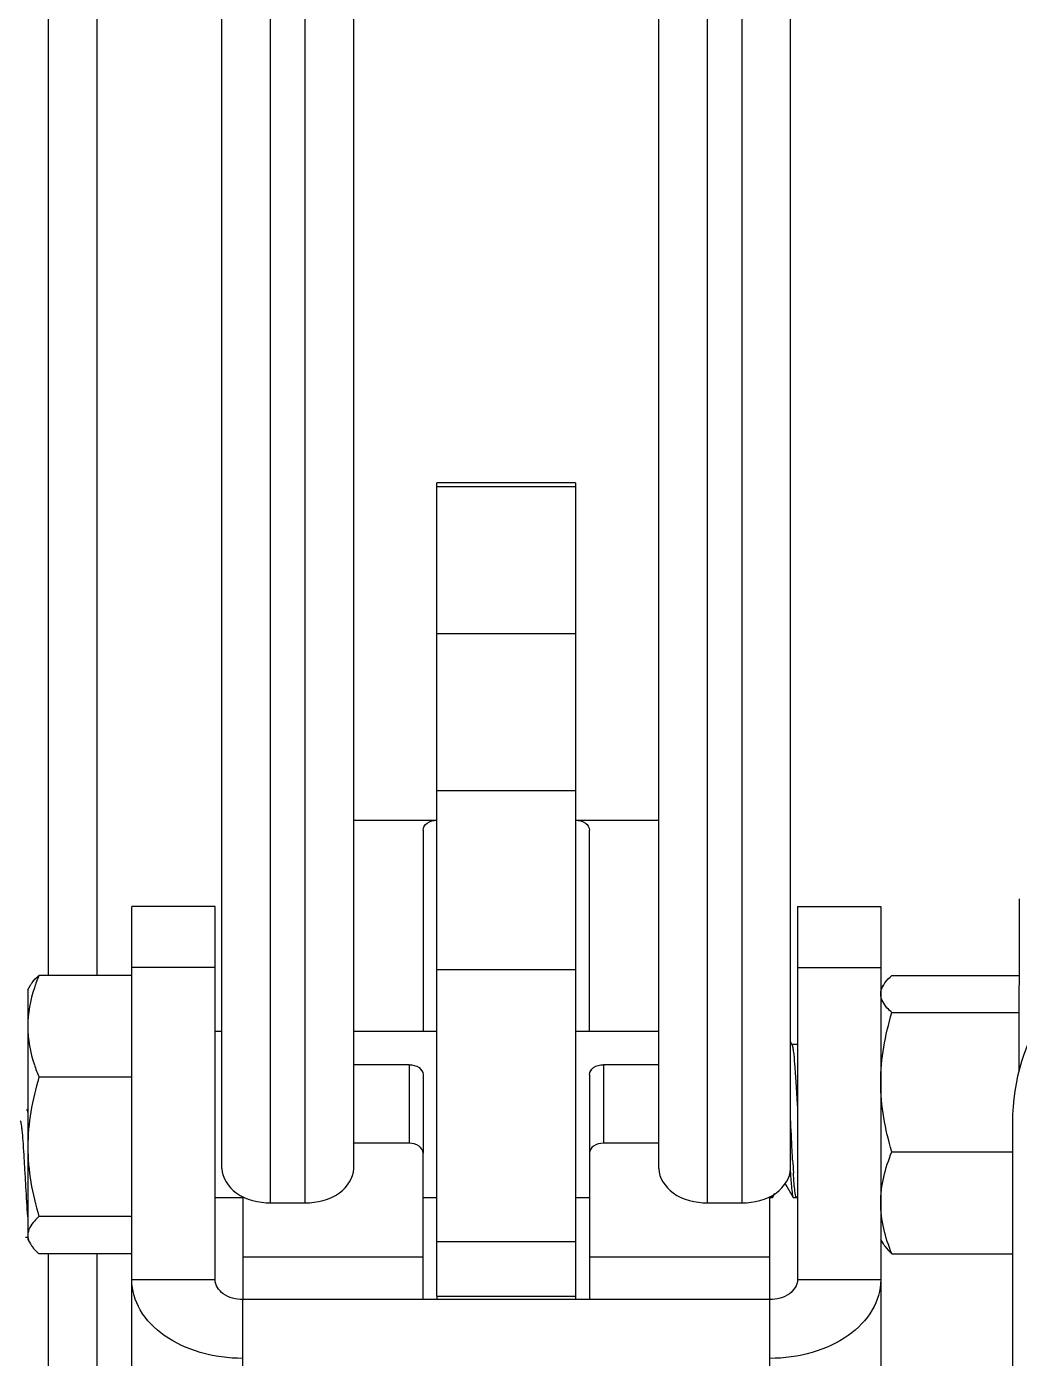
# Model space of a CAD drawing. Extents: x 1247970 to 1725648, y 860327 to 1277876.
# Drawn here: x 1334873.3 to 1335240.3, y 1201370.4 to 1201862.7 of the extents above; entities that cross this region are included whole.
import ezdxf

# ---------------------------------------------------------------- set-up
doc = ezdxf.new("R2010")
doc.units = 0
doc.header["$LTSCALE"] = 1000
doc.header["$MEASUREMENT"] = 0
doc.layers.get('0').update_dxf_attribs({"color": 254})
doc.layers.add('TK', color=4, linetype='Continuous')

# ---------------------------------------------------------------- blocks, each defined once
blk = doc.blocks.new('A$C63786A89')
at = {"linetype": 'Continuous'}
for p, q in [((1864.38, 8868.28), (1864.38, 10418.24)), ((1882.32, 8868.28), (1882.32, 9983.6)), ((1928.47, 8796.87), (1928.47, 9933.56)), ((2138.69, 8796.87), (2138.69, 9933.56)), ((1977.18, 8796.87), (1977.18, 9821.89)), ((2089.98, 8796.87), (2089.98, 9821.89)), ((1946.42, 8784.19), (1946.42, 9797.6)), ((1959.23, 8784.19), (1959.23, 9797.6)), ((2107.93, 8784.19), (2107.93, 9797.6)), ((2120.75, 8784.19), (2120.75, 9797.6)), ((2059.22, 9050.35), (2007.94, 9050.35)), ((2007.94, 8749.67), (2007.94, 9050.35)), ((2059.22, 9048.85), (2007.94, 9048.85)), ((2059.22, 9050.35), (2059.22, 8749.67)), ((2059.22, 8994.47), (2007.94, 8994.47)), ((2059.22, 8936.46), (2007.94, 8936.46)), ((1977.18, 8925.58), (2007.94, 8925.58)), ((2059.22, 8925.58), (2089.98, 8925.58)), ((2002.82, 8921.96), (2002.82, 8847.58)), ((2064.35, 8847.58), (2064.35, 8921.96)), ((2223.26, 8832.64), (2223.27, 8896.53)), ((1925.91, 8893.73), (1895.14, 8893.73)), ((1895.14, 8508.89), (1895.14, 8893.73)), ((1925.91, 8755.69), (1925.91, 8893.73)), ((2141.26, 8893.73), (2172.02, 8893.73)), ((2141.26, 8893.73), (2141.26, 8755.69)), ((2172.02, 8893.73), (2172.02, 8508.89)), ((1925.91, 8871.2), (1895.14, 8871.2)), ((2141.26, 8871.2), (2172.02, 8871.2)), ((1895.14, 8868.28), (1860.81, 8868.28)), ((2059.22, 8870.29), (2007.94, 8870.29)), ((2176.14, 8868.27), (2223.27, 8868.27)), ((1856.69, 8862.96), (1857.65, 8864.63)), ((1856.69, 8862.96), (1856.69, 8770.67)), ((2173, 8864.65), (2172.02, 8862.95)), ((2176.14, 8854.49), (2223.27, 8854.49)), ((1928.47, 8847.58), (1925.91, 8847.58)), ((2007.94, 8847.58), (1977.18, 8847.58)), ((2089.98, 8847.58), (2059.22, 8847.58)), ((2139.33, 8842.59), (2138.69, 8843.69)), ((2141.26, 8842.71), (2139.26, 8842.71)), ((1997.69, 8835.23), (1977.18, 8835.23)), ((1997.69, 8835.23), (1997.69, 8806.23)), ((2002.82, 8831.61), (2002.82, 8802.6)), ((2064.35, 8831.61), (2064.35, 8802.6)), ((2089.98, 8835.23), (2069.47, 8835.23)), ((2069.47, 8835.23), (2069.47, 8806.23)), ((1895.14, 8830.61), (1860.81, 8830.61)), ((1856.2, 8818.51), (1856.3, 8818.59)), ((1856.69, 8818.59), (1856.3, 8818.59)), ((2220.72, 8814), (2220.72, 8508.3)), ((1997.69, 8806.23), (1977.18, 8806.23)), ((2002.82, 8748.44), (2002.82, 8802.6)), ((2064.35, 8802.6), (2064.35, 8748.44)), ((2089.98, 8806.23), (2069.47, 8806.23)), ((2176.14, 8803.03), (2220.72, 8803.03)), ((2132.01, 8786.15), (2132.85, 8787.6)), ((2136.52, 8790.92), (2136.87, 8790.92)), ((2136.8, 8791.04), (2139.63, 8786.15)), ((1936.16, 8786.05), (1925.91, 8786.05)), ((1936.16, 8786.54), (1936.16, 8748.44)), ((1946.42, 8784.19), (1959.23, 8784.19)), ((2007.94, 8786.05), (2002.82, 8786.05)), ((2064.35, 8786.05), (2059.22, 8786.05)), ((2107.93, 8784.19), (2120.75, 8784.19)), ((2131, 8748.44), (2131, 8786.54)), ((2131.9, 8786.05), (2131, 8786.05)), ((2139.63, 8786.15), (2139.75, 8786.05)), ((2140.87, 8786.05), (2139.75, 8786.05)), ((2140.98, 8786.15), (2140.87, 8786.05)), ((2140.98, 8786.15), (2141.26, 8786.62)), ((1895.14, 8779.14), (1860.81, 8779.14)), ((1855.83, 8771.47), (1856.69, 8771.47)), ((1856.69, 8770.67), (1857.65, 8769)), ((2059.22, 8769.78), (2007.94, 8769.78)), ((2173, 8768.98), (2172.02, 8770.68)), ((1895.14, 8765.35), (1860.81, 8765.35)), ((1864.38, 8610.94), (1864.38, 8765.35)), ((1882.32, 8610.94), (1882.32, 8765.35)), ((1936.16, 8764.24), (2002.82, 8764.24)), ((2064.35, 8764.24), (2131, 8764.24)), ((2176.14, 8765.36), (2220.72, 8765.36)), ((1925.91, 8755.69), (1895.14, 8755.69)), ((2172.02, 8755.69), (2141.26, 8755.69)), ((2131, 8748.44), (1936.16, 8748.44)), ((1936.16, 8434.47), (1936.16, 8748.44)), ((2007.94, 8749.67), (2059.22, 8749.67)), ((2007.94, 8749.67), (2007.94, 8748.44)), ((2059.22, 8749.67), (2059.22, 8748.44)), ((2131, 8434.47), (2131, 8748.44))]:
    blk.add_line(p, q, dxfattribs=at)
for centre, radius, start, end in [((2297.07, 8814), 76.36, 45, 180), ((2609.74, 8825.67), 470.99, 183.1338, 183.697)]:
    blk.add_arc(centre, radius, start, end, dxfattribs=at)
for points, knots in [([(2002.82, 8921.96), (2002.82, 8922.95), (2004.34, 8925.1), (2006.69, 8925.58), (2007.94, 8925.58)], [0, 0, 0, 0, 0.440239, 1, 1, 1, 1]), ([(2059.22, 8925.58), (2060.48, 8925.58), (2062.82, 8925.1), (2064.35, 8922.95), (2064.35, 8921.96)], [0, 0, 0, 0, 0.559761, 1, 1, 1, 1]), ([(1860.81, 8868.28), (1860.19, 8866.76), (1857.94, 8860.73), (1856.69, 8854.25), (1856.69, 8849.45)], [0, 0, 0, 0, 0.254844, 1, 1, 1, 1]), ([(1857.63, 8864.59), (1857.82, 8864.92), (1858.72, 8866.27), (1859.87, 8867.45), (1860.81, 8868.28)], [0, 0, 0, 0, 0.228299, 1, 1, 1, 1]), ([(2172.96, 8864.59), (2173.15, 8864.91), (2174.05, 8866.27), (2175.21, 8867.44), (2176.14, 8868.27)], [0, 0, 0, 0, 0.228325, 1, 1, 1, 1]), ([(2172.02, 8861.38), (2172.02, 8861.65), (2172.1, 8862.77), (2172.54, 8863.85), (2172.96, 8864.59)], [0, 0, 0, 0, 0.239668, 1, 1, 1, 1]), ([(2176.14, 8854.49), (2175.54, 8855.02), (2173.62, 8856.87), (2172.02, 8859.47), (2172.02, 8861.38)], [0, 0, 0, 0, 0.29519, 1, 1, 1, 1]), ([(1856.69, 8849.45), (1856.69, 8844.64), (1857.94, 8838.16), (1860.19, 8832.13), (1860.81, 8830.61)], [0, 0, 0, 0, 0.745156, 1, 1, 1, 1]), ([(2141.26, 8820.1), (2141.1, 8822.87), (2140.82, 8827.98), (2140.36, 8834.72), (2140, 8839.21), (2139.62, 8841.58), (2139.47, 8842.36), (2139.33, 8842.59)], [0, 0, 0, 0, 0.368304, 0.678971, 0.897322, 0.963956, 1, 1, 1, 1]), ([(1997.69, 8835.23), (1998.95, 8835.23), (2001.29, 8834.75), (2002.82, 8832.6), (2002.82, 8831.61)], [0, 0, 0, 0, 0.559761, 1, 1, 1, 1]), ([(2064.35, 8831.61), (2064.35, 8832.6), (2065.87, 8834.75), (2068.21, 8835.23), (2069.47, 8835.23)], [0, 0, 0, 0, 0.440239, 1, 1, 1, 1]), ([(1856.3, 8818.59), (1856.43, 8818.59), (1856.56, 8817.99), (1856.64, 8817.65), (1856.69, 8817.34)], [0, 0, 0, 0, 0.278208, 1, 1, 1, 1]), ([(1856.69, 8779.07), (1856.41, 8782.74), (1856.08, 8788.44), (1855.65, 8796.08), (1855.32, 8801.75), (1854.99, 8806.71), (1854.7, 8810.24), (1854.46, 8812.38), (1854.28, 8813.48), (1854.15, 8814.05), (1854, 8814.44), (1853.91, 8814.44)], [0, 0, 0, 0, 0.310285, 0.481742, 0.64597, 0.78985, 0.901918, 0.943147, 0.973389, 0.992186, 1, 1, 1, 1]), ([(2139.46, 8799.93), (2139.39, 8801.12), (2139.12, 8806.27), (2138.88, 8811.42), (2138.69, 8815.38)], [0, 0, 0, 0, 0.231458, 1, 1, 1, 1]), ([(2002.82, 8802.6), (2002.82, 8803.59), (2001.29, 8805.75), (1998.95, 8806.23), (1997.69, 8806.23)], [0, 0, 0, 0, 0.440239, 1, 1, 1, 1]), ([(2069.47, 8806.23), (2068.21, 8806.23), (2065.87, 8805.75), (2064.35, 8803.59), (2064.35, 8802.6)], [0, 0, 0, 0, 0.559761, 1, 1, 1, 1]), ([(2172.02, 8784.19), (2172.02, 8787.39), (2172.83, 8793.86), (2174.91, 8800.01), (2176.14, 8803.03)], [0, 0, 0, 0, 0.494687, 1, 1, 1, 1]), ([(1928.47, 8796.87), (1928.47, 8793.41), (1933.81, 8785.86), (1942.01, 8784.19), (1946.42, 8784.19)], [0, 0, 0, 0, 0.440233, 1, 1, 1, 1]), ([(1959.23, 8784.19), (1963.64, 8784.19), (1971.84, 8785.86), (1977.18, 8793.41), (1977.18, 8796.87)], [0, 0, 0, 0, 0.559767, 1, 1, 1, 1]), ([(2089.98, 8796.87), (2089.98, 8793.41), (2095.32, 8785.86), (2103.52, 8784.19), (2107.93, 8784.19)], [0, 0, 0, 0, 0.440233, 1, 1, 1, 1]), ([(2120.75, 8784.19), (2125.15, 8784.19), (2133.35, 8785.86), (2138.69, 8793.41), (2138.69, 8796.87)], [0, 0, 0, 0, 0.559767, 1, 1, 1, 1]), ([(2138.56, 8796.02), (2138.62, 8795.08), (2138.82, 8792.21), (2139.02, 8789.34), (2139.32, 8787.42)], [0, 0, 0, 0, 0.326049, 1, 1, 1, 1]), ([(2140.87, 8786.05), (2140.8, 8786.05), (2140.67, 8786.31), (2140.48, 8787.05), (2140.23, 8788.85), (2139.98, 8791.7), (2139.82, 8794), (2139.73, 8795.31)], [0, 0, 0, 0, 0.022228, 0.073101, 0.267398, 0.580301, 1, 1, 1, 1]), ([(2139.32, 8787.42), (2139.34, 8787.27), (2139.42, 8786.84), (2139.49, 8786.4), (2139.63, 8786.15)], [0, 0, 0, 0, 0.350575, 1, 1, 1, 1]), ([(2131.9, 8786.05), (2131.87, 8786.05), (2131.66, 8786.22), (2131.65, 8786.48), (2131.61, 8786.69)], [0, 0, 0, 0, 0.115638, 1, 1, 1, 1]), ([(2132.01, 8786.15), (2131.99, 8786.12), (2131.97, 8786.08), (2131.92, 8786.05), (2131.9, 8786.05)], [0, 0, 0, 0, 0.600571, 1, 1, 1, 1]), ([(2176.14, 8765.36), (2174.91, 8768.38), (2172.83, 8774.52), (2172.02, 8781), (2172.02, 8784.19)], [0, 0, 0, 0, 0.505313, 1, 1, 1, 1]), ([(1860.81, 8779.14), (1860.21, 8778.6), (1858.29, 8776.75), (1856.69, 8774.15), (1856.69, 8772.24)], [0, 0, 0, 0, 0.295183, 1, 1, 1, 1]), ([(1856.69, 8772.24), (1856.69, 8771.42), (1856.97, 8770.29), (1857.48, 8769.3), (1857.63, 8769.04)], [0, 0, 0, 0, 0.733764, 1, 1, 1, 1]), ([(1857.63, 8769.04), (1857.82, 8768.72), (1858.72, 8767.36), (1859.87, 8766.18), (1860.81, 8765.35)], [0, 0, 0, 0, 0.228299, 1, 1, 1, 1]), ([(2172.96, 8769.04), (2173.15, 8768.72), (2174.05, 8767.37), (2175.21, 8766.2), (2176.14, 8765.36)], [0, 0, 0, 0, 0.228325, 1, 1, 1, 1]), ([(1936.16, 8726.69), (1930.88, 8726.69), (1920.62, 8728.07), (1907.2, 8734.14), (1897.64, 8743.59), (1895.14, 8751.85), (1895.14, 8755.69)], [0, 0, 0, 0, 0.287969, 0.555344, 0.790533, 1, 1, 1, 1]), ([(1936.16, 8748.44), (1933.64, 8748.44), (1928.96, 8749.4), (1925.91, 8753.71), (1925.91, 8755.69)], [0, 0, 0, 0, 0.559768, 1, 1, 1, 1]), ([(2172.02, 8755.69), (2172.02, 8751.85), (2169.52, 8743.59), (2159.97, 8734.14), (2146.54, 8728.07), (2136.28, 8726.69), (2131, 8726.69)], [0, 0, 0, 0, 0.209467, 0.444656, 0.712031, 1, 1, 1, 1]), ([(2141.26, 8755.69), (2141.26, 8753.71), (2138.2, 8749.4), (2133.52, 8748.44), (2131, 8748.44)], [0, 0, 0, 0, 0.440232, 1, 1, 1, 1])]:
    blk.add_open_spline(points, degree=3, knots=knots, dxfattribs=at)
for points in [[(2172.02, 8828.76), (2172.02, 8837.44), (2173.65, 8846.16), (2176.14, 8854.49)], [(1860.81, 8830.61), (1858.32, 8822.28), (1856.69, 8813.56), (1856.69, 8804.87)], [(2176.14, 8803.03), (2173.65, 8811.35), (2172.02, 8820.07), (2172.02, 8828.76)], [(1856.69, 8804.87), (1856.69, 8796.18), (1858.32, 8787.46), (1860.81, 8779.14)]]:
    blk.add_open_spline(points, degree=3, dxfattribs=at)

msp = doc.modelspace()

# ---------------------------------------------------------------- block references
at = {"layer": 'TK'}
msp.add_blockref('A$C63786A89', (1333017.03, 1192643.73, -355), dxfattribs=at)

doc.saveas('drawing.dxf')
